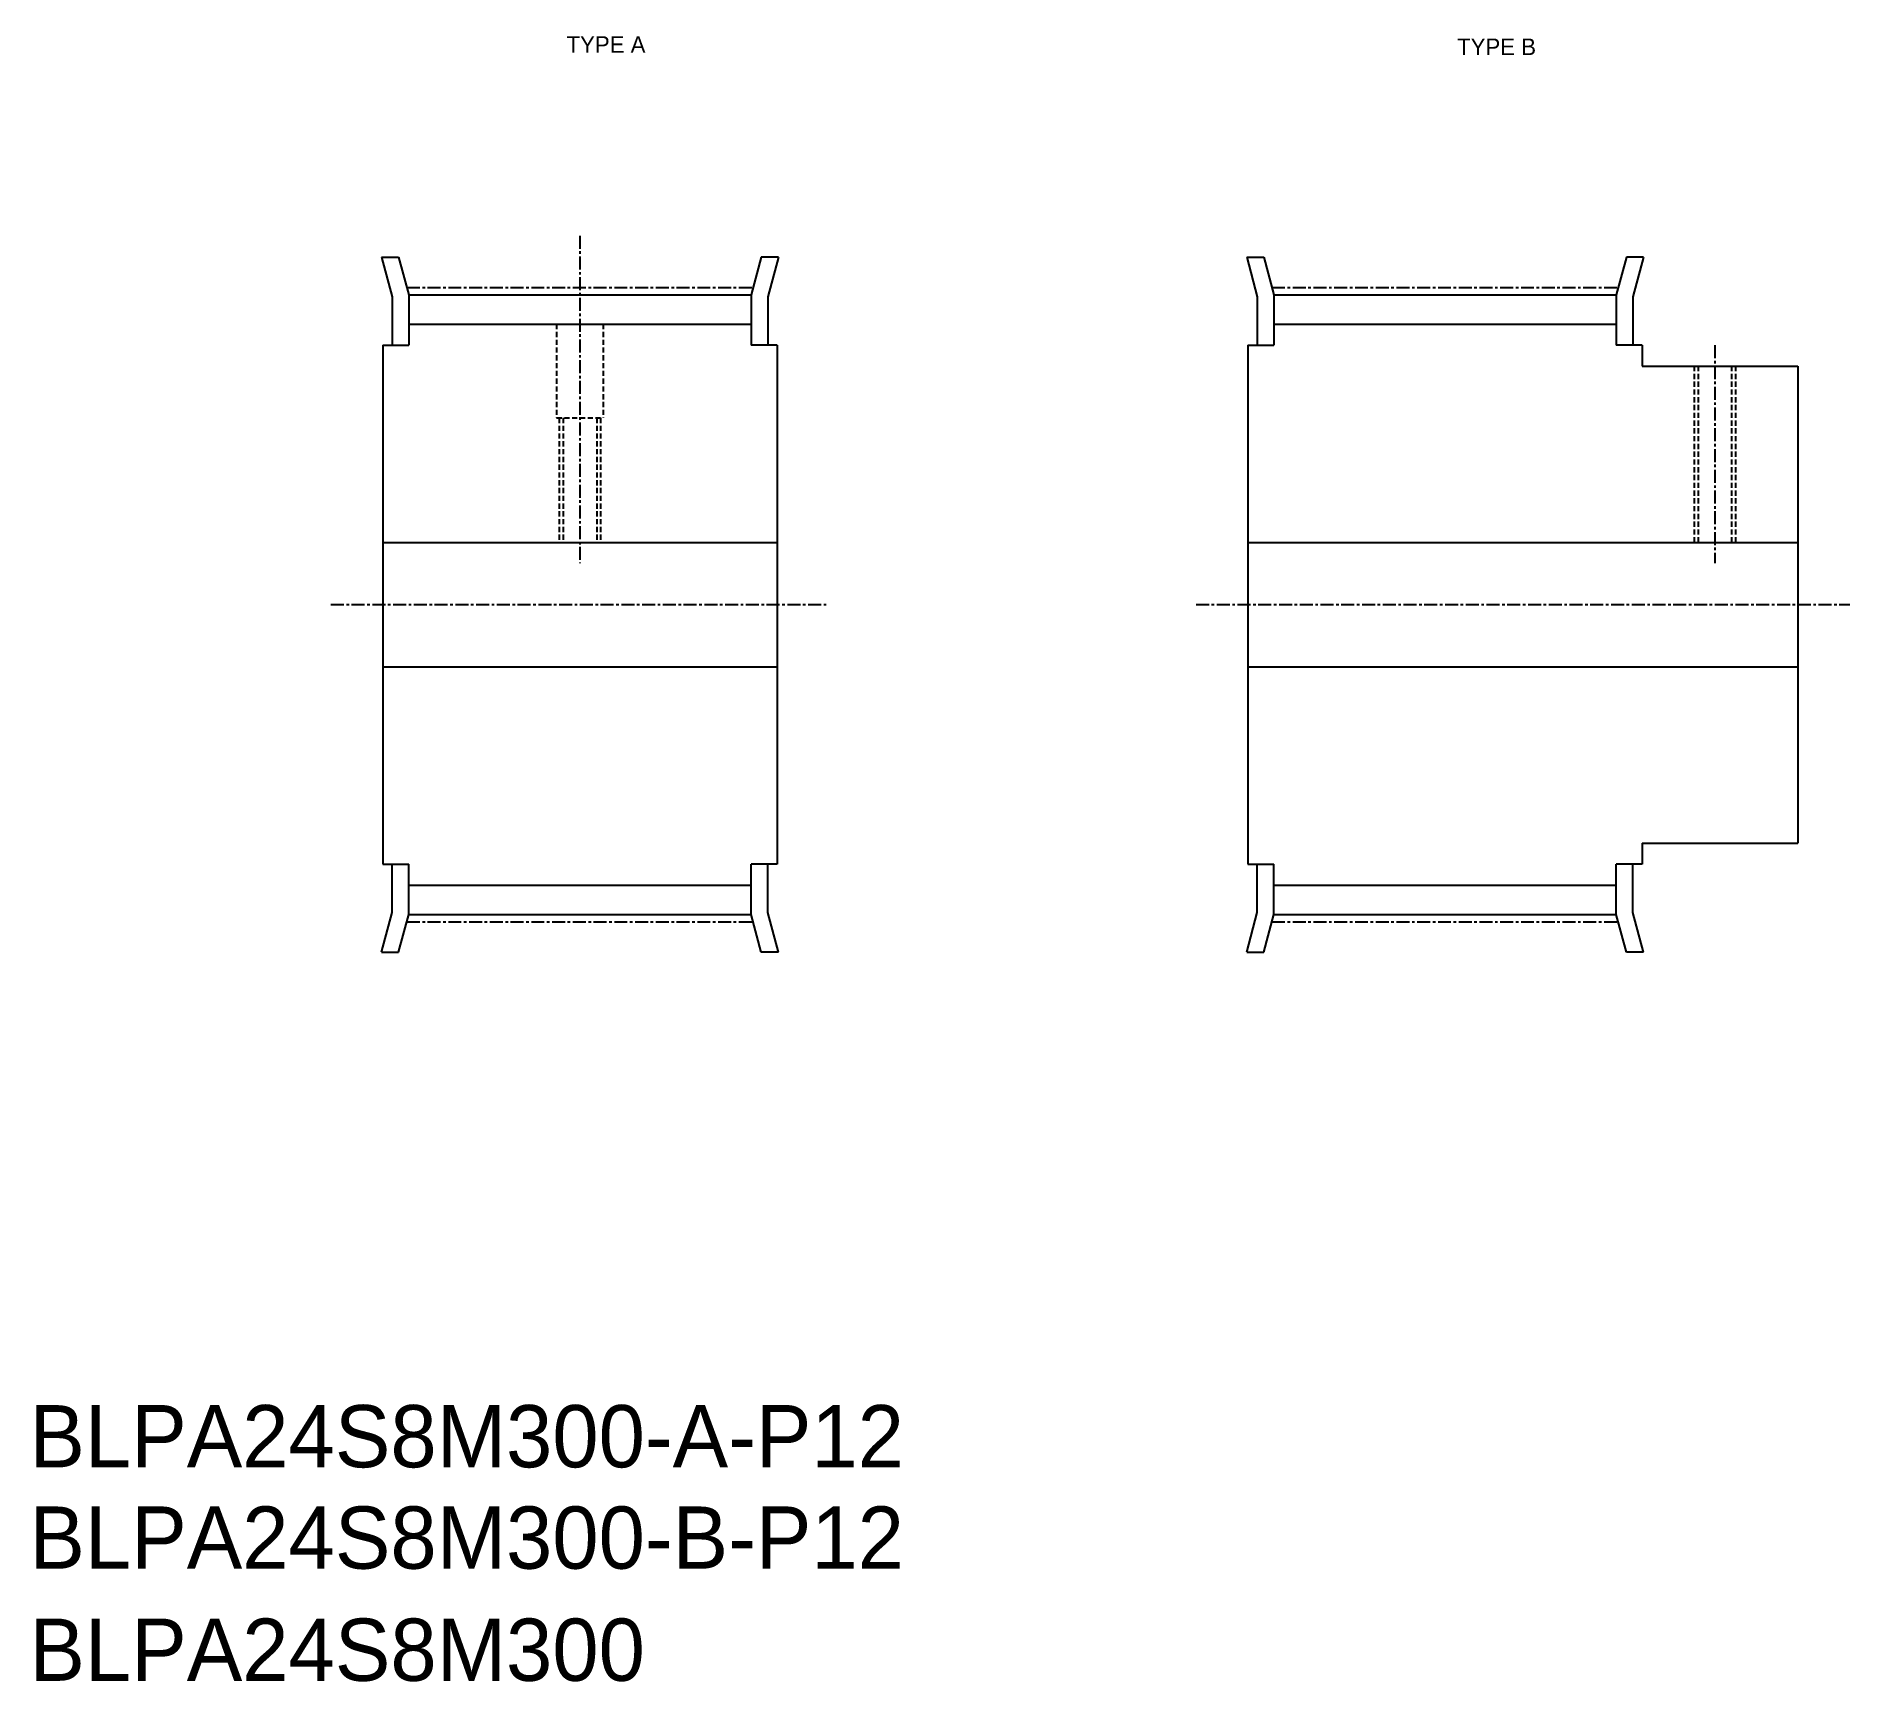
# Model space of a CAD drawing. Extents: x -285 to -111, y -61 to 98.
import ezdxf

# ---------------------------------------------------------------- set-up
doc = ezdxf.new("R2010")
doc.units = 0
doc.linetypes.add('CENTER', pattern=[2, 1.25, -0.25, 0.25, -0.25])
doc.linetypes.add('DASHED', pattern=[0.75, 0.5, -0.25])
doc.layers.get('0').update_dxf_attribs({"linetype": 'CONTINUOUS'})
doc.layers.add('CENTER', color=1, linetype='CENTER')

msp = doc.modelspace()

# ---------------------------------------------------------------- linework, layer by layer
at = {"color": 7, "linetype": 'CONTINUOUS'}
for p, q in [((-252.06, 76.42), (-250.4, 76.42)), ((-252.06, 76.42), (-251.03, 72.58)), ((-250.4, 76.42), (-249.43, 72.79)), ((-215.45, 76.42), (-216.43, 72.79)), ((-213.8, 76.42), (-215.45, 76.42)), ((-213.8, 76.42), (-214.83, 72.58)), ((-168.66, 76.42), (-167.01, 76.42)), ((-168.66, 76.42), (-167.64, 72.58)), ((-167.01, 76.42), (-166.04, 72.79)), ((-132.06, 76.42), (-133.04, 72.79)), ((-130.41, 76.42), (-132.06, 76.42)), ((-130.41, 76.42), (-131.44, 72.58)), ((-251.03, 72.58), (-251.03, 67.92)), ((-249.43, 72.79), (-216.43, 72.79)), ((-249.43, 72.79), (-249.43, 67.92)), ((-216.43, 72.79), (-216.43, 67.92)), ((-214.83, 72.58), (-214.83, 67.92)), ((-167.64, 72.58), (-167.64, 67.92)), ((-166.04, 72.79), (-133.04, 72.79)), ((-166.04, 72.79), (-166.04, 67.92)), ((-133.04, 72.79), (-133.04, 67.92)), ((-131.44, 72.58), (-131.44, 67.92)), ((-249.43, 69.96), (-216.43, 69.96)), ((-166.04, 69.96), (-133.04, 69.96)), ((-251.93, 67.92), (-251.93, 17.92)), ((-251.93, 67.92), (-249.43, 67.92)), ((-213.93, 67.92), (-216.43, 67.92)), ((-213.93, 67.92), (-213.93, 17.92)), ((-168.54, 67.92), (-168.54, 17.92)), ((-168.54, 67.92), (-166.04, 67.92)), ((-130.54, 67.92), (-133.04, 67.92)), ((-130.54, 67.92), (-130.54, 65.92)), ((-130.54, 65.92), (-115.54, 65.92)), ((-115.54, 65.92), (-115.54, 19.92)), ((-251.93, 48.92), (-213.93, 48.92)), ((-168.54, 48.92), (-115.54, 48.92)), ((-251.93, 36.92), (-213.93, 36.92)), ((-168.54, 36.92), (-115.54, 36.92)), ((-130.54, 19.92), (-115.54, 19.92)), ((-130.54, 19.92), (-130.54, 17.92)), ((-251.93, 17.92), (-249.43, 17.92)), ((-251.03, 13.26), (-251.03, 17.92)), ((-249.43, 13.05), (-249.43, 17.92)), ((-216.43, 13.05), (-216.43, 17.92)), ((-213.93, 17.92), (-216.43, 17.92)), ((-214.83, 13.26), (-214.83, 17.92)), ((-168.54, 17.92), (-166.04, 17.92)), ((-167.64, 13.26), (-167.64, 17.92)), ((-166.04, 13.05), (-166.04, 17.92)), ((-133.04, 13.05), (-133.04, 17.92)), ((-130.54, 17.92), (-133.04, 17.92)), ((-131.44, 13.26), (-131.44, 17.92)), ((-249.43, 15.88), (-216.43, 15.88)), ((-166.04, 15.88), (-133.04, 15.88)), ((-252.06, 9.42), (-251.03, 13.26)), ((-250.4, 9.42), (-249.43, 13.05)), ((-249.43, 13.05), (-216.43, 13.05)), ((-215.45, 9.42), (-216.43, 13.05)), ((-213.8, 9.42), (-214.83, 13.26)), ((-168.66, 9.42), (-167.64, 13.26)), ((-167.01, 9.42), (-166.04, 13.05)), ((-166.04, 13.05), (-133.04, 13.05)), ((-132.06, 9.42), (-133.04, 13.05)), ((-130.41, 9.42), (-131.44, 13.26)), ((-252.06, 9.42), (-250.4, 9.42)), ((-213.8, 9.42), (-215.45, 9.42)), ((-168.66, 9.42), (-167.01, 9.42)), ((-130.41, 9.42), (-132.06, 9.42))]:
    msp.add_line(p, q, dxfattribs=at)
at = {"color": 3, "linetype": 'DASHED'}
for p, q in [((-235.18, 69.96), (-235.18, 60.92)), ((-230.68, 69.96), (-230.68, 60.92)), ((-125.54, 65.92), (-125.54, 48.92)), ((-125.16, 65.92), (-125.16, 48.92)), ((-121.92, 65.92), (-121.92, 48.92)), ((-121.54, 65.92), (-121.54, 48.92)), ((-235.18, 60.92), (-230.68, 60.92)), ((-234.93, 60.92), (-234.93, 48.92)), ((-234.55, 60.92), (-234.55, 48.92)), ((-231.31, 60.92), (-231.31, 48.92)), ((-230.93, 60.92), (-230.93, 48.92))]:
    msp.add_line(p, q, dxfattribs=at)
at = {"layer": 'CENTER', "color": 1, "linetype": 'CENTER'}
for p, q in [((-232.93, 78.48), (-232.93, 46.92)), ((-249.61, 73.48), (-216.24, 73.48)), ((-166.22, 73.48), (-132.85, 73.48)), ((-123.54, 67.92), (-123.54, 46.92)), ((-256.93, 42.92), (-208.93, 42.92)), ((-173.54, 42.92), (-110.54, 42.92)), ((-249.61, 12.36), (-216.24, 12.36)), ((-166.22, 12.36), (-132.85, 12.36))]:
    msp.add_line(p, q, dxfattribs=at)

# ---------------------------------------------------------------- texts
at = {"color": 7, "linetype": 'CONTINUOUS'}
for s, height, p in [('TYPE A', 1.6, (-234.22, 96.11)), ('TYPE B', 1.6, (-148.38, 95.89)), ('BLPA24S8M300-A-P12', 6, (-285.99, -40.23)), ('BLPA24S8M300-B-P12', 6, (-285.99, -50)), ('BLPA24S8M300', 6, (-285.99, -60.81))]:
    msp.add_text(s, height=height, dxfattribs=at).set_placement(p)

doc.saveas('drawing.dxf')
